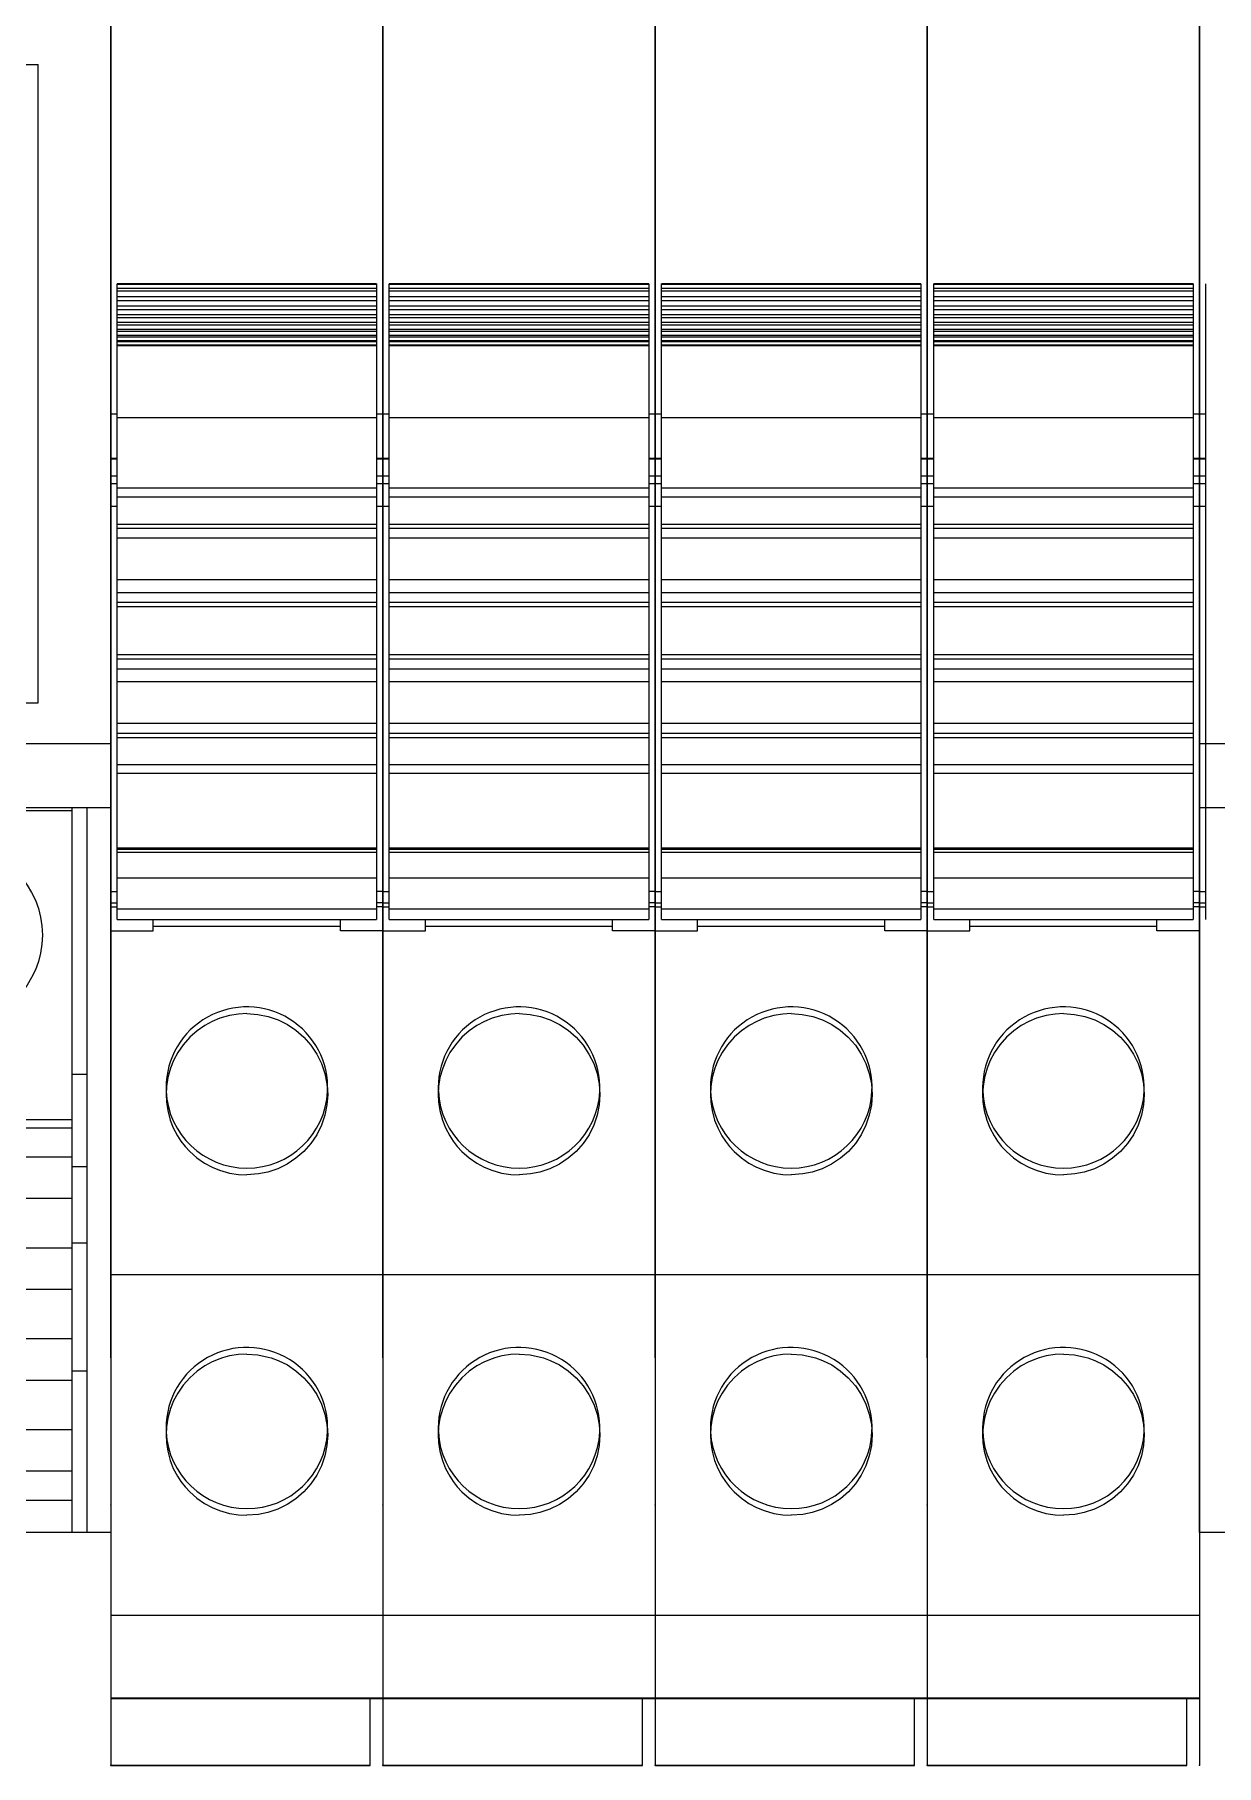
# Model space of a CAD drawing. Header units: millimetres. Extents: x 979 to 5828, y -1860 to 642.
# Drawn here: x 1381.43 to 1409.21, y 195.03 to 235.7 of the extents above; entities that cross this region are included whole.
import ezdxf

# ---------------------------------------------------------------- set-up
doc = ezdxf.new("R2010")
doc.units = ezdxf.units.MM
doc.layers.add('eProC - L2', color=41, linetype='Continuous', lineweight=20)

# ---------------------------------------------------------------- blocks, each defined once
blk = doc.blocks.new('eProC_Z_BPSN-SI-520')
at = {"layer": 'eProC - L2'}
for p, q in [((1.794, -44.11), (5.794, -44.11)), ((5.794, -59.11), (5.794, -44.11)), ((1.794, -59.11), (5.794, -59.11)), ((7.5, -60.072), (0, -60.072)), ((7.5, -61.577), (0, -61.577)), ((6.594, -61.647), (0.994, -61.647)), ((6.594, -78.601), (6.594, -61.577)), ((6.944, -78.601), (6.944, -61.577)), ((6.594, -67.83), (6.944, -67.83)), ((6.594, -68.91), (0.994, -68.91)), ((6.594, -69.103), (1.294, -69.103)), ((6.594, -69.783), (1.294, -69.783)), ((6.594, -70.001), (6.944, -70.001)), ((6.594, -70.757), (1.294, -70.757)), ((6.594, -71.919), (1.294, -71.919)), ((6.944, -71.801), (6.594, -71.801)), ((6.594, -72.893), (1.294, -72.893)), ((6.594, -74.054), (1.294, -74.054)), ((6.594, -74.801), (6.944, -74.801)), ((6.594, -75.029), (1.294, -75.029)), ((6.594, -76.19), (1.294, -76.19)), ((6.594, -77.165), (1.294, -77.165)), ((6.594, -77.853), (1.294, -77.853)), ((6.594, -78.601), (0.994, -78.601))]:
    blk.add_line(p, q, dxfattribs=at)
blk.add_lwpolyline([(0, 0), (7.5, 0), (7.5, -78.601), (0, -78.601)], close=True, dxfattribs=at)
blk.add_circle((3.794, -64.565), 2.1, dxfattribs=at)

msp = doc.modelspace()

# ---------------------------------------------------------------- linework, layer by layer
at = {"layer": 'eProC - L2'}
for p, q in [((1389.616, 284.581), (1389.616, 196.603)), ((1396.016, 284.581), (1396.016, 196.603)), ((1402.416, 284.581), (1402.416, 196.603)), ((1408.816, 284.581), (1408.816, 196.603)), ((1383.216, 204.603), (1383.216, 253.87)), ((1389.616, 204.603), (1389.616, 253.87)), ((1396.016, 204.603), (1396.016, 253.87)), ((1402.416, 204.603), (1402.416, 253.87)), ((1408.816, 204.603), (1408.816, 253.87)), ((1389.466, 229.842), (1383.366, 229.842)), ((1383.366, 214.908), (1383.366, 229.842)), ((1389.466, 229.829), (1383.366, 229.829)), ((1389.466, 229.842), (1389.466, 214.908)), ((1395.866, 229.842), (1389.766, 229.842)), ((1389.766, 214.908), (1389.766, 229.842)), ((1395.866, 229.829), (1389.766, 229.829)), ((1395.866, 229.842), (1395.866, 214.908)), ((1402.266, 229.842), (1396.166, 229.842)), ((1396.166, 214.908), (1396.166, 229.842)), ((1402.266, 229.829), (1396.166, 229.829)), ((1402.266, 229.842), (1402.266, 214.908)), ((1408.666, 229.842), (1402.566, 229.842)), ((1402.566, 214.908), (1402.566, 229.842)), ((1408.666, 229.829), (1402.566, 229.829)), ((1408.666, 229.842), (1408.666, 214.908)), ((1408.966, 214.908), (1408.966, 229.842)), ((1389.466, 229.737), (1383.366, 229.737)), ((1389.466, 229.671), (1383.366, 229.671)), ((1389.466, 229.542), (1383.366, 229.542)), ((1389.466, 229.442), (1383.366, 229.442)), ((1395.866, 229.737), (1389.766, 229.737)), ((1395.866, 229.671), (1389.766, 229.671)), ((1395.866, 229.542), (1389.766, 229.542)), ((1395.866, 229.442), (1389.766, 229.442)), ((1402.266, 229.737), (1396.166, 229.737)), ((1402.266, 229.671), (1396.166, 229.671)), ((1402.266, 229.542), (1396.166, 229.542)), ((1402.266, 229.442), (1396.166, 229.442)), ((1408.666, 229.737), (1402.566, 229.737)), ((1408.666, 229.671), (1402.566, 229.671)), ((1408.666, 229.542), (1402.566, 229.542)), ((1408.666, 229.442), (1402.566, 229.442)), ((1389.466, 229.32), (1383.366, 229.32)), ((1389.466, 229.232), (1383.366, 229.232)), ((1389.466, 229.118), (1383.366, 229.118)), ((1389.466, 229.041), (1383.366, 229.041)), ((1395.866, 229.32), (1389.766, 229.32)), ((1395.866, 229.232), (1389.766, 229.232)), ((1395.866, 229.118), (1389.766, 229.118)), ((1395.866, 229.041), (1389.766, 229.041)), ((1402.266, 229.32), (1396.166, 229.32)), ((1402.266, 229.232), (1396.166, 229.232)), ((1402.266, 229.118), (1396.166, 229.118)), ((1402.266, 229.041), (1396.166, 229.041)), ((1408.666, 229.32), (1402.566, 229.32)), ((1408.666, 229.232), (1402.566, 229.232)), ((1408.666, 229.118), (1402.566, 229.118)), ((1408.666, 229.041), (1402.566, 229.041)), ((1389.466, 228.934), (1383.366, 228.934)), ((1389.466, 228.87), (1383.366, 228.87)), ((1389.466, 228.771), (1383.366, 228.771)), ((1389.466, 228.72), (1383.366, 228.72)), ((1389.466, 228.628), (1383.366, 228.628)), ((1389.466, 228.59), (1383.366, 228.59)), ((1395.866, 228.934), (1389.766, 228.934)), ((1395.866, 228.87), (1389.766, 228.87)), ((1395.866, 228.771), (1389.766, 228.771)), ((1395.866, 228.72), (1389.766, 228.72)), ((1395.866, 228.628), (1389.766, 228.628)), ((1395.866, 228.59), (1389.766, 228.59)), ((1402.266, 228.934), (1396.166, 228.934)), ((1402.266, 228.87), (1396.166, 228.87)), ((1402.266, 228.771), (1396.166, 228.771)), ((1402.266, 228.72), (1396.166, 228.72)), ((1402.266, 228.628), (1396.166, 228.628)), ((1402.266, 228.59), (1396.166, 228.59)), ((1408.666, 228.934), (1402.566, 228.934)), ((1408.666, 228.87), (1402.566, 228.87)), ((1408.666, 228.771), (1402.566, 228.771)), ((1408.666, 228.72), (1402.566, 228.72)), ((1408.666, 228.628), (1402.566, 228.628)), ((1408.666, 228.59), (1402.566, 228.59)), ((1389.466, 228.505), (1383.366, 228.505)), ((1389.466, 228.481), (1383.366, 228.481)), ((1389.466, 228.404), (1383.366, 228.404)), ((1389.466, 228.387), (1383.366, 228.387)), ((1395.866, 228.505), (1389.766, 228.505)), ((1395.866, 228.481), (1389.766, 228.481)), ((1395.866, 228.404), (1389.766, 228.404)), ((1395.866, 228.387), (1389.766, 228.387)), ((1402.266, 228.505), (1396.166, 228.505)), ((1402.266, 228.481), (1396.166, 228.481)), ((1402.266, 228.404), (1396.166, 228.404)), ((1402.266, 228.387), (1396.166, 228.387)), ((1408.666, 228.505), (1402.566, 228.505)), ((1408.666, 228.481), (1402.566, 228.481)), ((1408.666, 228.404), (1402.566, 228.404)), ((1408.666, 228.387), (1402.566, 228.387)), ((1383.216, 226.792), (1383.366, 226.792)), ((1383.366, 226.706), (1389.466, 226.706)), ((1389.466, 226.792), (1389.616, 226.792)), ((1389.616, 226.792), (1389.766, 226.792)), ((1389.766, 226.706), (1395.866, 226.706)), ((1395.866, 226.792), (1396.016, 226.792)), ((1396.016, 226.792), (1396.166, 226.792)), ((1396.166, 226.706), (1402.266, 226.706)), ((1402.266, 226.792), (1402.416, 226.792)), ((1402.416, 226.792), (1402.566, 226.792)), ((1402.566, 226.706), (1408.666, 226.706)), ((1408.666, 226.792), (1408.816, 226.792)), ((1408.816, 226.792), (1408.966, 226.792)), ((1383.366, 225.736), (1383.216, 225.736)), ((1383.216, 225.733), (1383.366, 225.733)), ((1389.616, 225.736), (1389.466, 225.736)), ((1389.466, 225.733), (1389.616, 225.733)), ((1389.766, 225.736), (1389.616, 225.736)), ((1389.616, 225.733), (1389.766, 225.733)), ((1396.016, 225.736), (1395.866, 225.736)), ((1395.866, 225.733), (1396.016, 225.733)), ((1396.166, 225.736), (1396.016, 225.736)), ((1396.016, 225.733), (1396.166, 225.733)), ((1402.416, 225.736), (1402.266, 225.736)), ((1402.266, 225.733), (1402.416, 225.733)), ((1402.566, 225.736), (1402.416, 225.736)), ((1402.416, 225.733), (1402.566, 225.733)), ((1408.816, 225.736), (1408.666, 225.736)), ((1408.666, 225.733), (1408.816, 225.733)), ((1408.966, 225.736), (1408.816, 225.736)), ((1408.816, 225.733), (1408.966, 225.733)), ((1383.216, 225.333), (1383.366, 225.333)), ((1389.466, 225.333), (1389.616, 225.333)), ((1389.616, 225.333), (1389.766, 225.333)), ((1395.866, 225.333), (1396.016, 225.333)), ((1396.016, 225.333), (1396.166, 225.333)), ((1402.266, 225.333), (1402.416, 225.333)), ((1402.416, 225.333), (1402.566, 225.333)), ((1408.666, 225.333), (1408.816, 225.333)), ((1408.816, 225.333), (1408.966, 225.333)), ((1383.216, 225.154), (1383.366, 225.154)), ((1389.466, 225.042), (1383.366, 225.042)), ((1389.466, 225.154), (1389.616, 225.154)), ((1389.616, 225.154), (1389.766, 225.154)), ((1395.866, 225.042), (1389.766, 225.042)), ((1395.866, 225.154), (1396.016, 225.154)), ((1396.016, 225.154), (1396.166, 225.154)), ((1402.266, 225.042), (1396.166, 225.042)), ((1402.266, 225.154), (1402.416, 225.154)), ((1402.416, 225.154), (1402.566, 225.154)), ((1408.666, 225.042), (1402.566, 225.042)), ((1408.666, 225.154), (1408.816, 225.154)), ((1408.816, 225.154), (1408.966, 225.154)), ((1383.216, 224.623), (1383.366, 224.623)), ((1383.366, 224.842), (1389.466, 224.842)), ((1389.466, 224.623), (1389.616, 224.623)), ((1389.616, 224.623), (1389.766, 224.623)), ((1389.766, 224.842), (1395.866, 224.842)), ((1395.866, 224.623), (1396.016, 224.623)), ((1396.016, 224.623), (1396.166, 224.623)), ((1396.166, 224.842), (1402.266, 224.842)), ((1402.266, 224.623), (1402.416, 224.623)), ((1402.416, 224.623), (1402.566, 224.623)), ((1402.566, 224.842), (1408.666, 224.842)), ((1408.666, 224.623), (1408.816, 224.623)), ((1408.816, 224.623), (1408.966, 224.623)), ((1383.366, 224.2), (1389.466, 224.2)), ((1383.366, 224.105), (1389.466, 224.105)), ((1389.766, 224.2), (1395.866, 224.2)), ((1389.766, 224.105), (1395.866, 224.105)), ((1396.166, 224.2), (1402.266, 224.2)), ((1396.166, 224.105), (1402.266, 224.105)), ((1402.566, 224.2), (1408.666, 224.2)), ((1402.566, 224.105), (1408.666, 224.105)), ((1389.466, 223.867), (1383.366, 223.867)), ((1395.866, 223.867), (1389.766, 223.867)), ((1402.266, 223.867), (1396.166, 223.867)), ((1408.666, 223.867), (1402.566, 223.867)), ((1389.466, 222.892), (1383.366, 222.892)), ((1395.866, 222.892), (1389.766, 222.892)), ((1402.266, 222.892), (1396.166, 222.892)), ((1408.666, 222.892), (1402.566, 222.892)), ((1383.366, 222.592), (1389.466, 222.592)), ((1389.766, 222.592), (1395.866, 222.592)), ((1396.166, 222.592), (1402.266, 222.592)), ((1402.566, 222.592), (1408.666, 222.592)), ((1389.466, 222.355), (1383.366, 222.355)), ((1383.366, 222.259), (1389.466, 222.259)), ((1395.866, 222.355), (1389.766, 222.355)), ((1389.766, 222.259), (1395.866, 222.259)), ((1402.266, 222.355), (1396.166, 222.355)), ((1396.166, 222.259), (1402.266, 222.259)), ((1408.666, 222.355), (1402.566, 222.355)), ((1402.566, 222.259), (1408.666, 222.259)), ((1389.466, 221.125), (1383.366, 221.125)), ((1383.366, 221.03), (1389.466, 221.03)), ((1395.866, 221.125), (1389.766, 221.125)), ((1389.766, 221.03), (1395.866, 221.03)), ((1402.266, 221.125), (1396.166, 221.125)), ((1396.166, 221.03), (1402.266, 221.03)), ((1408.666, 221.125), (1402.566, 221.125)), ((1402.566, 221.03), (1408.666, 221.03)), ((1389.466, 220.792), (1383.366, 220.792)), ((1389.466, 220.492), (1383.366, 220.492)), ((1395.866, 220.792), (1389.766, 220.792)), ((1395.866, 220.492), (1389.766, 220.492)), ((1402.266, 220.792), (1396.166, 220.792)), ((1402.266, 220.492), (1396.166, 220.492)), ((1408.666, 220.792), (1402.566, 220.792)), ((1408.666, 220.492), (1402.566, 220.492)), ((1383.366, 219.517), (1389.466, 219.517)), ((1389.466, 219.28), (1383.366, 219.28)), ((1389.766, 219.517), (1395.866, 219.517)), ((1395.866, 219.28), (1389.766, 219.28)), ((1396.166, 219.517), (1402.266, 219.517)), ((1402.266, 219.28), (1396.166, 219.28)), ((1402.566, 219.517), (1408.666, 219.517)), ((1408.666, 219.28), (1402.566, 219.28)), ((1383.366, 219.184), (1389.466, 219.184)), ((1389.766, 219.184), (1395.866, 219.184)), ((1396.166, 219.184), (1402.266, 219.184)), ((1402.566, 219.184), (1408.666, 219.184)), ((1389.466, 218.542), (1383.366, 218.542)), ((1395.866, 218.542), (1389.766, 218.542)), ((1402.266, 218.542), (1396.166, 218.542)), ((1408.666, 218.542), (1402.566, 218.542)), ((1383.366, 218.342), (1389.466, 218.342)), ((1389.766, 218.342), (1395.866, 218.342)), ((1396.166, 218.342), (1402.266, 218.342)), ((1402.566, 218.342), (1408.666, 218.342)), ((1389.466, 216.58), (1383.366, 216.58)), ((1389.466, 216.554), (1383.366, 216.554)), ((1389.466, 216.484), (1383.366, 216.484)), ((1395.866, 216.58), (1389.766, 216.58)), ((1395.866, 216.554), (1389.766, 216.554)), ((1395.866, 216.484), (1389.766, 216.484)), ((1402.266, 216.58), (1396.166, 216.58)), ((1402.266, 216.554), (1396.166, 216.554)), ((1402.266, 216.484), (1396.166, 216.484)), ((1408.666, 216.58), (1402.566, 216.58)), ((1408.666, 216.554), (1402.566, 216.554)), ((1408.666, 216.484), (1402.566, 216.484)), ((1383.216, 215.567), (1383.366, 215.567)), ((1389.466, 215.879), (1383.366, 215.879)), ((1389.616, 215.567), (1389.466, 215.567)), ((1389.616, 215.567), (1389.766, 215.567)), ((1395.866, 215.879), (1389.766, 215.879)), ((1396.016, 215.567), (1395.866, 215.567)), ((1396.016, 215.567), (1396.166, 215.567)), ((1402.266, 215.879), (1396.166, 215.879)), ((1402.416, 215.567), (1402.266, 215.567)), ((1402.416, 215.567), (1402.566, 215.567)), ((1408.666, 215.879), (1402.566, 215.879)), ((1408.816, 215.567), (1408.666, 215.567)), ((1408.816, 215.567), (1408.966, 215.567)), ((1383.216, 215.301), (1383.366, 215.301)), ((1383.216, 215.202), (1383.366, 215.202)), ((1389.466, 215.152), (1383.366, 215.152)), ((1389.616, 215.301), (1389.466, 215.301)), ((1389.616, 215.202), (1389.466, 215.202)), ((1389.616, 215.301), (1389.766, 215.301)), ((1389.616, 215.202), (1389.766, 215.202)), ((1395.866, 215.152), (1389.766, 215.152)), ((1396.016, 215.301), (1395.866, 215.301)), ((1396.016, 215.202), (1395.866, 215.202)), ((1396.016, 215.301), (1396.166, 215.301)), ((1396.016, 215.202), (1396.166, 215.202)), ((1402.266, 215.152), (1396.166, 215.152)), ((1402.416, 215.301), (1402.266, 215.301)), ((1402.416, 215.202), (1402.266, 215.202)), ((1402.416, 215.301), (1402.566, 215.301)), ((1402.416, 215.202), (1402.566, 215.202)), ((1408.666, 215.152), (1402.566, 215.152)), ((1408.816, 215.301), (1408.666, 215.301)), ((1408.816, 215.202), (1408.666, 215.202)), ((1408.816, 215.301), (1408.966, 215.301)), ((1408.816, 215.202), (1408.966, 215.202)), ((1383.366, 214.908), (1389.466, 214.908)), ((1384.216, 214.643), (1384.216, 214.908)), ((1388.616, 214.743), (1384.216, 214.743)), ((1388.616, 214.643), (1388.616, 214.908)), ((1389.766, 214.908), (1395.866, 214.908)), ((1390.616, 214.643), (1390.616, 214.908)), ((1395.016, 214.743), (1390.616, 214.743)), ((1395.016, 214.643), (1395.016, 214.908)), ((1396.166, 214.908), (1402.266, 214.908)), ((1397.016, 214.643), (1397.016, 214.908)), ((1401.416, 214.743), (1397.016, 214.743)), ((1401.416, 214.643), (1401.416, 214.908)), ((1402.566, 214.908), (1408.666, 214.908)), ((1403.416, 214.643), (1403.416, 214.908)), ((1407.816, 214.743), (1403.416, 214.743)), ((1407.816, 214.643), (1407.816, 214.908)), ((1383.216, 214.643), (1384.216, 214.643)), ((1389.616, 214.643), (1388.616, 214.643)), ((1389.616, 214.643), (1390.616, 214.643)), ((1396.016, 214.643), (1395.016, 214.643)), ((1396.016, 214.643), (1397.016, 214.643)), ((1402.416, 214.643), (1401.416, 214.643)), ((1402.416, 214.643), (1403.416, 214.643)), ((1408.816, 214.643), (1407.816, 214.643)), ((1384.516, 210.958), (1384.516, 210.796)), ((1388.317, 210.796), (1388.317, 210.958)), ((1390.916, 210.958), (1390.916, 210.796)), ((1394.717, 210.796), (1394.717, 210.958)), ((1397.316, 210.958), (1397.316, 210.796)), ((1401.117, 210.796), (1401.117, 210.958)), ((1403.716, 210.958), (1403.716, 210.796)), ((1407.517, 210.796), (1407.517, 210.958)), ((1389.616, 206.555), (1383.216, 206.555)), ((1396.016, 206.555), (1389.616, 206.555)), ((1402.416, 206.555), (1396.016, 206.555)), ((1408.816, 206.555), (1402.416, 206.555)), ((1383.216, 204.623), (1383.216, 204.604)), ((1383.216, 204.604), (1383.216, 196.603)), ((1389.616, 204.623), (1389.616, 204.604)), ((1389.616, 204.604), (1389.616, 196.603)), ((1396.016, 204.623), (1396.016, 204.604)), ((1396.016, 204.604), (1396.016, 196.603)), ((1402.416, 204.623), (1402.416, 204.604)), ((1402.416, 204.604), (1402.416, 196.603)), ((1408.816, 204.623), (1408.816, 204.604)), ((1408.816, 204.604), (1408.816, 196.603)), ((1384.516, 202.958), (1384.516, 202.796)), ((1388.317, 202.796), (1388.317, 202.958)), ((1390.916, 202.958), (1390.916, 202.796)), ((1394.717, 202.796), (1394.717, 202.958)), ((1397.316, 202.958), (1397.316, 202.796)), ((1401.117, 202.796), (1401.117, 202.958)), ((1403.716, 202.958), (1403.716, 202.796)), ((1407.517, 202.796), (1407.517, 202.958)), ((1383.216, 201.146), (1383.216, 201.149)), ((1389.616, 201.146), (1389.616, 201.149)), ((1396.016, 201.146), (1396.016, 201.149)), ((1402.416, 201.146), (1402.416, 201.149)), ((1408.816, 201.146), (1408.816, 201.149)), ((1383.216, 200.792), (1383.216, 196.892)), ((1389.616, 200.792), (1389.616, 196.892)), ((1396.016, 200.792), (1396.016, 196.892)), ((1402.416, 200.792), (1402.416, 196.892)), ((1408.816, 200.792), (1408.816, 196.892)), ((1389.616, 198.555), (1383.216, 198.555)), ((1396.016, 198.555), (1389.616, 198.555)), ((1402.416, 198.555), (1396.016, 198.555)), ((1408.816, 198.555), (1402.416, 198.555)), ((1389.616, 196.61), (1383.216, 196.61)), ((1389.616, 196.605), (1383.216, 196.605)), ((1383.216, 196.603), (1389.616, 196.603)), ((1383.216, 196.6), (1383.216, 195.03)), ((1389.316, 195.03), (1389.316, 196.603)), ((1396.016, 196.61), (1389.616, 196.61)), ((1396.016, 196.605), (1389.616, 196.605)), ((1389.616, 196.603), (1396.016, 196.603)), ((1389.616, 196.6), (1389.616, 195.03)), ((1395.716, 195.03), (1395.716, 196.603)), ((1402.416, 196.61), (1396.016, 196.61)), ((1402.416, 196.605), (1396.016, 196.605)), ((1396.016, 196.603), (1402.416, 196.603)), ((1396.016, 196.6), (1396.016, 195.03)), ((1402.116, 195.03), (1402.116, 196.603)), ((1408.816, 196.61), (1402.416, 196.61)), ((1408.816, 196.605), (1402.416, 196.605)), ((1402.416, 196.603), (1408.816, 196.603)), ((1402.416, 196.6), (1402.416, 195.03)), ((1408.516, 195.03), (1408.516, 196.603)), ((1408.816, 196.6), (1408.816, 195.03)), ((1383.216, 195.032), (1389.316, 195.032)), ((1383.216, 195.03), (1389.316, 195.03)), ((1389.616, 195.032), (1395.716, 195.032)), ((1389.616, 195.03), (1395.716, 195.03)), ((1396.016, 195.032), (1402.116, 195.032)), ((1396.016, 195.03), (1402.116, 195.03)), ((1402.416, 195.032), (1408.516, 195.032)), ((1402.416, 195.03), (1408.516, 195.03))]:
    msp.add_line(p, q, dxfattribs=at)
for points in [[(1386.417, 212.695), (1386.223, 212.685), (1386.01, 212.651), (1385.782, 212.585), (1385.604, 212.512), (1385.425, 212.415), (1385.247, 212.291), (1385.075, 212.14), (1384.919, 211.963), (1384.792, 211.78), (1384.694, 211.597), (1384.621, 211.417), (1384.558, 211.191), (1384.526, 210.983), (1384.516, 210.799), (1384.516, 210.796)], [(1386.417, 212.695), (1386.676, 212.675), (1386.921, 212.626), (1387.152, 212.548), (1387.369, 212.441), (1387.571, 212.304), (1387.759, 212.138), (1387.924, 211.95), (1388.061, 211.745), (1388.172, 211.522), (1388.252, 211.286), (1388.3, 211.044), (1388.317, 210.796), (1388.317, 210.796)], [(1392.817, 212.695), (1392.623, 212.685), (1392.41, 212.651), (1392.182, 212.585), (1392.004, 212.512), (1391.825, 212.415), (1391.647, 212.291), (1391.475, 212.14), (1391.319, 211.963), (1391.192, 211.78), (1391.094, 211.597), (1391.021, 211.417), (1390.958, 211.191), (1390.926, 210.983), (1390.916, 210.799), (1390.916, 210.796)], [(1392.817, 212.695), (1393.076, 212.675), (1393.321, 212.626), (1393.552, 212.548), (1393.769, 212.441), (1393.971, 212.304), (1394.159, 212.138), (1394.324, 211.95), (1394.461, 211.745), (1394.572, 211.522), (1394.652, 211.286), (1394.7, 211.044), (1394.717, 210.796), (1394.717, 210.796)], [(1399.217, 212.695), (1399.023, 212.685), (1398.81, 212.651), (1398.582, 212.585), (1398.404, 212.512), (1398.225, 212.415), (1398.047, 212.291), (1397.875, 212.14), (1397.719, 211.963), (1397.592, 211.78), (1397.494, 211.597), (1397.421, 211.417), (1397.358, 211.191), (1397.326, 210.983), (1397.316, 210.799), (1397.316, 210.796)], [(1399.217, 212.695), (1399.476, 212.675), (1399.721, 212.626), (1399.952, 212.548), (1400.169, 212.441), (1400.371, 212.304), (1400.559, 212.138), (1400.724, 211.95), (1400.861, 211.745), (1400.972, 211.522), (1401.052, 211.286), (1401.1, 211.044), (1401.117, 210.796), (1401.117, 210.796)], [(1405.617, 212.695), (1405.423, 212.685), (1405.21, 212.651), (1404.982, 212.585), (1404.804, 212.512), (1404.625, 212.415), (1404.447, 212.291), (1404.275, 212.14), (1404.119, 211.963), (1403.992, 211.78), (1403.894, 211.597), (1403.821, 211.417), (1403.758, 211.191), (1403.726, 210.983), (1403.716, 210.799), (1403.716, 210.796)], [(1405.617, 212.695), (1405.876, 212.675), (1406.121, 212.626), (1406.352, 212.548), (1406.569, 212.441), (1406.771, 212.304), (1406.959, 212.138), (1407.124, 211.95), (1407.261, 211.745), (1407.372, 211.522), (1407.452, 211.286), (1407.5, 211.044), (1407.517, 210.796), (1407.517, 210.796)], [(1384.516, 210.796), (1384.525, 210.621), (1384.555, 210.417), (1384.616, 210.191), (1384.688, 210.01), (1384.786, 209.824), (1384.868, 209.699), (1384.964, 209.576), (1385.075, 209.457), (1385.244, 209.307), (1385.421, 209.185), (1385.6, 209.089), (1385.777, 209.016), (1386.005, 208.95), (1386.22, 208.916), (1386.417, 208.906)], [(1388.317, 210.796), (1388.301, 210.548), (1388.252, 210.306), (1388.172, 210.071), (1388.062, 209.849), (1387.924, 209.645), (1387.76, 209.459), (1387.572, 209.295), (1387.366, 209.158), (1387.144, 209.049), (1386.908, 208.97), (1386.687, 208.927), (1386.417, 208.906)], [(1390.916, 210.796), (1390.925, 210.621), (1390.955, 210.417), (1391.016, 210.191), (1391.088, 210.01), (1391.186, 209.824), (1391.268, 209.699), (1391.364, 209.576), (1391.475, 209.457), (1391.644, 209.307), (1391.821, 209.185), (1392, 209.089), (1392.177, 209.016), (1392.405, 208.95), (1392.62, 208.916), (1392.817, 208.906)], [(1394.717, 210.796), (1394.701, 210.548), (1394.652, 210.306), (1394.572, 210.071), (1394.462, 209.849), (1394.324, 209.645), (1394.16, 209.459), (1393.972, 209.295), (1393.766, 209.158), (1393.544, 209.049), (1393.308, 208.97), (1393.087, 208.927), (1392.817, 208.906)], [(1397.316, 210.796), (1397.325, 210.621), (1397.355, 210.417), (1397.416, 210.191), (1397.488, 210.01), (1397.586, 209.824), (1397.668, 209.699), (1397.764, 209.576), (1397.875, 209.457), (1398.044, 209.307), (1398.221, 209.185), (1398.4, 209.089), (1398.577, 209.016), (1398.805, 208.95), (1399.02, 208.916), (1399.217, 208.906)], [(1401.117, 210.796), (1401.101, 210.548), (1401.052, 210.306), (1400.972, 210.071), (1400.862, 209.849), (1400.724, 209.645), (1400.56, 209.459), (1400.372, 209.295), (1400.166, 209.158), (1399.944, 209.049), (1399.708, 208.97), (1399.487, 208.927), (1399.217, 208.906)], [(1403.716, 210.796), (1403.725, 210.621), (1403.755, 210.417), (1403.816, 210.191), (1403.888, 210.01), (1403.986, 209.824), (1404.068, 209.699), (1404.164, 209.576), (1404.275, 209.457), (1404.444, 209.307), (1404.621, 209.185), (1404.8, 209.089), (1404.977, 209.016), (1405.205, 208.95), (1405.42, 208.916), (1405.617, 208.906)], [(1407.517, 210.796), (1407.501, 210.548), (1407.452, 210.306), (1407.372, 210.071), (1407.262, 209.849), (1407.124, 209.645), (1406.96, 209.459), (1406.772, 209.295), (1406.566, 209.158), (1406.344, 209.049), (1406.108, 208.97), (1405.887, 208.927), (1405.617, 208.906)], [(1385.846, 204.607), (1385.782, 204.585), (1385.604, 204.512), (1385.425, 204.415), (1385.247, 204.291), (1385.075, 204.14), (1384.919, 203.963), (1384.792, 203.78), (1384.694, 203.597), (1384.621, 203.417), (1384.558, 203.191), (1384.526, 202.983), (1384.516, 202.799), (1384.516, 202.796)], [(1386.417, 204.695), (1386.223, 204.685), (1386.01, 204.651), (1385.846, 204.607)], [(1386.417, 204.695), (1386.676, 204.675), (1386.921, 204.626), (1386.991, 204.606)], [(1386.991, 204.606), (1387.152, 204.548), (1387.369, 204.441), (1387.571, 204.304), (1387.759, 204.138), (1387.924, 203.95), (1388.061, 203.745), (1388.172, 203.522), (1388.252, 203.286), (1388.3, 203.044), (1388.317, 202.796), (1388.317, 202.796)], [(1392.246, 204.607), (1392.182, 204.585), (1392.004, 204.512), (1391.825, 204.415), (1391.647, 204.291), (1391.475, 204.14), (1391.319, 203.963), (1391.192, 203.78), (1391.094, 203.597), (1391.021, 203.417), (1390.958, 203.191), (1390.926, 202.983), (1390.916, 202.799), (1390.916, 202.796)], [(1392.817, 204.695), (1392.623, 204.685), (1392.41, 204.651), (1392.246, 204.607)], [(1392.817, 204.695), (1393.076, 204.675), (1393.321, 204.626), (1393.391, 204.606)], [(1393.391, 204.606), (1393.552, 204.548), (1393.769, 204.441), (1393.971, 204.304), (1394.159, 204.138), (1394.324, 203.95), (1394.461, 203.745), (1394.572, 203.522), (1394.652, 203.286), (1394.7, 203.044), (1394.717, 202.796), (1394.717, 202.796)], [(1398.646, 204.607), (1398.582, 204.585), (1398.404, 204.512), (1398.225, 204.415), (1398.047, 204.291), (1397.875, 204.14), (1397.719, 203.963), (1397.592, 203.78), (1397.494, 203.597), (1397.421, 203.417), (1397.358, 203.191), (1397.326, 202.983), (1397.316, 202.799), (1397.316, 202.796)], [(1399.217, 204.695), (1399.023, 204.685), (1398.81, 204.651), (1398.646, 204.607)], [(1399.217, 204.695), (1399.476, 204.675), (1399.721, 204.626), (1399.791, 204.606)], [(1399.791, 204.606), (1399.952, 204.548), (1400.169, 204.441), (1400.371, 204.304), (1400.559, 204.138), (1400.724, 203.95), (1400.861, 203.745), (1400.972, 203.522), (1401.052, 203.286), (1401.1, 203.044), (1401.117, 202.796), (1401.117, 202.796)], [(1405.046, 204.607), (1404.982, 204.585), (1404.804, 204.512), (1404.625, 204.415), (1404.447, 204.291), (1404.275, 204.14), (1404.119, 203.963), (1403.992, 203.78), (1403.894, 203.597), (1403.821, 203.417), (1403.758, 203.191), (1403.726, 202.983), (1403.716, 202.799), (1403.716, 202.796)], [(1405.617, 204.695), (1405.423, 204.685), (1405.21, 204.651), (1405.046, 204.607)], [(1405.617, 204.695), (1405.876, 204.675), (1406.121, 204.626), (1406.191, 204.606)], [(1406.191, 204.606), (1406.352, 204.548), (1406.569, 204.441), (1406.771, 204.304), (1406.959, 204.138), (1407.124, 203.95), (1407.261, 203.745), (1407.372, 203.522), (1407.452, 203.286), (1407.5, 203.044), (1407.517, 202.796), (1407.517, 202.796)], [(1384.516, 202.796), (1384.525, 202.621), (1384.555, 202.417), (1384.616, 202.191), (1384.688, 202.01), (1384.786, 201.824), (1384.868, 201.699), (1384.964, 201.576), (1385.075, 201.457), (1385.244, 201.307), (1385.421, 201.185), (1385.6, 201.089), (1385.777, 201.016), (1386.005, 200.95), (1386.22, 200.916), (1386.417, 200.906)], [(1388.317, 202.796), (1388.301, 202.548), (1388.252, 202.306), (1388.172, 202.071), (1388.062, 201.849), (1387.924, 201.645), (1387.76, 201.459), (1387.572, 201.295), (1387.366, 201.158), (1387.144, 201.049), (1386.908, 200.97), (1386.687, 200.927), (1386.417, 200.906)], [(1390.916, 202.796), (1390.925, 202.621), (1390.955, 202.417), (1391.016, 202.191), (1391.088, 202.01), (1391.186, 201.824), (1391.268, 201.699), (1391.364, 201.576), (1391.475, 201.457), (1391.644, 201.307), (1391.821, 201.185), (1392, 201.089), (1392.177, 201.016), (1392.405, 200.95), (1392.62, 200.916), (1392.817, 200.906)], [(1394.717, 202.796), (1394.701, 202.548), (1394.652, 202.306), (1394.572, 202.071), (1394.462, 201.849), (1394.324, 201.645), (1394.16, 201.459), (1393.972, 201.295), (1393.766, 201.158), (1393.544, 201.049), (1393.308, 200.97), (1393.087, 200.927), (1392.817, 200.906)], [(1397.316, 202.796), (1397.325, 202.621), (1397.355, 202.417), (1397.416, 202.191), (1397.488, 202.01), (1397.586, 201.824), (1397.668, 201.699), (1397.764, 201.576), (1397.875, 201.457), (1398.044, 201.307), (1398.221, 201.185), (1398.4, 201.089), (1398.577, 201.016), (1398.805, 200.95), (1399.02, 200.916), (1399.217, 200.906)], [(1401.117, 202.796), (1401.101, 202.548), (1401.052, 202.306), (1400.972, 202.071), (1400.862, 201.849), (1400.724, 201.645), (1400.56, 201.459), (1400.372, 201.295), (1400.166, 201.158), (1399.944, 201.049), (1399.708, 200.97), (1399.487, 200.927), (1399.217, 200.906)], [(1403.716, 202.796), (1403.725, 202.621), (1403.755, 202.417), (1403.816, 202.191), (1403.888, 202.01), (1403.986, 201.824), (1404.068, 201.699), (1404.164, 201.576), (1404.275, 201.457), (1404.444, 201.307), (1404.621, 201.185), (1404.8, 201.089), (1404.977, 201.016), (1405.205, 200.95), (1405.42, 200.916), (1405.617, 200.906)], [(1407.517, 202.796), (1407.501, 202.548), (1407.452, 202.306), (1407.372, 202.071), (1407.262, 201.849), (1407.124, 201.645), (1406.96, 201.459), (1406.772, 201.295), (1406.566, 201.158), (1406.344, 201.049), (1406.108, 200.97), (1405.887, 200.927), (1405.617, 200.906)]]:
    msp.add_lwpolyline(points, dxfattribs=at)
for centre, start_param, end_param in [((1386.417, 210.958), 6.235558, 9.424778), ((1392.817, 210.958), 6.235558, 9.424778), ((1399.217, 210.958), 6.235558, 9.424778), ((1405.617, 210.958), 6.235558, 9.424778), ((1386.417, 210.958), 3.141593, 3.187944), ((1386.417, 210.958), 3.187944, 6.235558), ((1392.817, 210.958), 3.141593, 3.187944), ((1392.817, 210.958), 3.187944, 6.235558), ((1399.217, 210.958), 3.141593, 3.187944), ((1399.217, 210.958), 3.187944, 6.235558), ((1405.617, 210.958), 3.141593, 3.187944), ((1405.617, 210.958), 3.187944, 6.235558), ((1386.417, 202.958), 6.235558, 9.424778), ((1392.817, 202.958), 6.235558, 9.424778), ((1399.217, 202.958), 6.235558, 9.424778), ((1405.617, 202.958), 6.235558, 9.424778), ((1386.417, 202.958), 3.141593, 3.187944), ((1392.817, 202.958), 3.141593, 3.187944), ((1399.217, 202.958), 3.141593, 3.187944), ((1405.617, 202.958), 3.141593, 3.187944), ((1386.417, 202.958), 3.187944, 6.235558), ((1392.817, 202.958), 3.187944, 6.235558), ((1399.217, 202.958), 3.187944, 6.235558), ((1405.617, 202.958), 3.187944, 6.235558)]:
    msp.add_ellipse(centre, major_axis=(1.9, 0), ratio=0.997065, start_param=start_param, end_param=end_param, dxfattribs=at)
for p in [(1383.216, 195.032), (1389.616, 195.032), (1396.016, 195.032), (1402.416, 195.032), (1408.816, 195.032)]:
    msp.add_point(p, dxfattribs=at)

# ---------------------------------------------------------------- block references
for p in [(1375.716, 279.106), (1408.816, 279.106)]:
    msp.add_blockref('eProC_Z_BPSN-SI-520', p)

doc.saveas('drawing.dxf')
